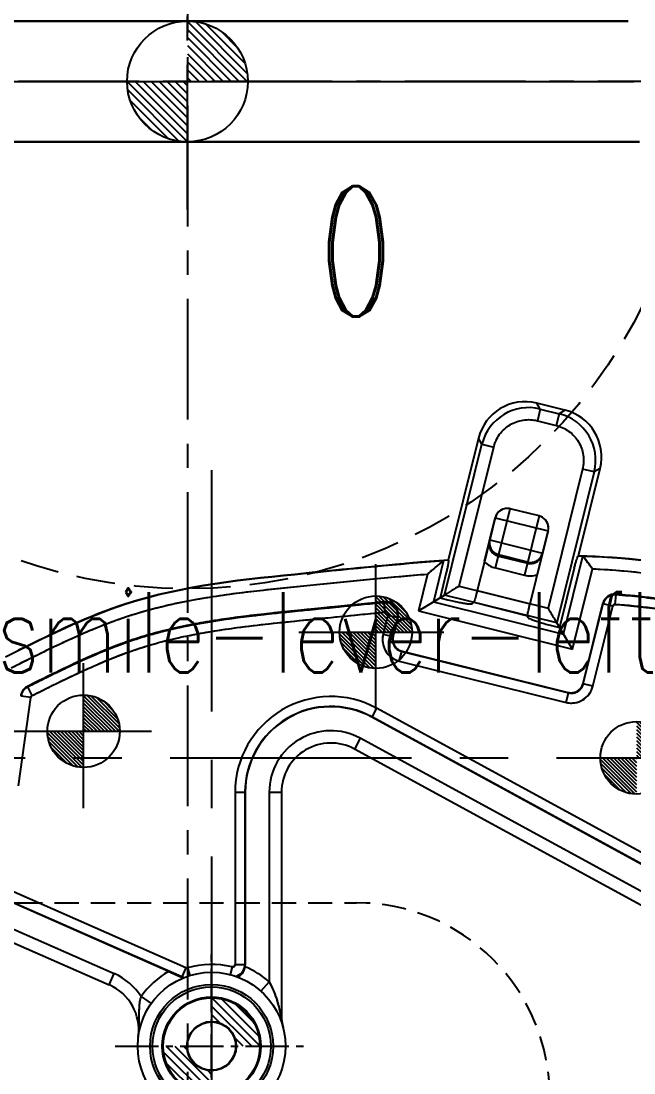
# Model space of a CAD drawing. Header units: millimetres. Extents: x 28656 to 29764, y -21384 to -20601.
# Drawn here: x 29196.39 to 29221.77, y -20864.31 to -20820.77 of the extents above; entities that cross this region are included whole.
import ezdxf

# ---------------------------------------------------------------- set-up
doc = ezdxf.new("R2010")
doc.units = ezdxf.units.MM
doc.header["$LTSCALE"] = 8
for name, pattern in [('CENTER', [2, 1.25, -0.25, 0.25, -0.25]), ('CENTER2', [1.125, 0.75, -0.125, 0.125, -0.125]), ('HIDDEN', [0.375, 0.25, -0.125]), ('HIDDEN2', [0.1875, 0.125, -0.0625])]:
    doc.linetypes.add(name, pattern=pattern)
for name, color, linetype in [('Cav-cor', 30, 'Continuous'), ('CL', 1, 'Continuous'), ('PIN', 5, 'Continuous'), ('PRODUCT', 1, 'Continuous'), ('Ru', 8, 'Continuous')]:
    doc.layers.add(name, color=color, linetype=linetype)
doc.styles.add('ROMANC', font='RomanC.ttf', dxfattribs={"width": 0.8, "height": 7})
doc.styles.add('txt', font='txt.shx', dxfattribs={"width": 0.75, "height": 3.2})

msp = doc.modelspace()

# ---------------------------------------------------------------- hatches: boundary and pattern name
at = {"layer": 'PIN', "linetype": 'Continuous'}
h = msp.add_hatch(dxfattribs=at)
h.set_pattern_fill('ANSI31', color=161, scale=1.875, angle=90, style=0)
h.set_pattern_definition([(135, (29459.88266, -20841.06554), (-0.16572815, -0.16572815), [])])
h.paths.add_polyline_path([(29203.28, -20823.266), (29200.78, -20823.266, 0.414214), (29203.28, -20825.766)])
h.paths.add_polyline_path([(29203.28, -20820.766), (29203.28, -20823.266), (29205.78, -20823.266, 0.414214)])
h = msp.add_hatch(dxfattribs=at)
h.set_pattern_fill('ANSI31', color=3, scale=0.857143, angle=90, style=0)
h.set_pattern_definition([(135, (29387.03615, -20858.27137), (-0.07576144, -0.07576144), [])])
h.paths.add_polyline_path([(29211.08, -20846.066), (29209.58, -20846.066, 0.414214), (29211.08, -20847.566)])
h.paths.add_polyline_path([(29211.08, -20844.566), (29211.08, -20846.066), (29212.58, -20846.066, 0.414214)])
h = msp.add_hatch(dxfattribs=at)
h.set_pattern_fill('ANSI31', color=3, scale=0.857143, angle=90, style=0)
h.set_pattern_definition([(135, (29374.93615, -20862.37137), (-0.07576144, -0.07576144), [])])
h.paths.add_polyline_path([(29198.98, -20850.166), (29197.48, -20850.166, 0.414214), (29198.98, -20851.666)])
h.paths.add_polyline_path([(29198.98, -20848.666), (29198.98, -20850.166), (29200.48, -20850.166, 0.414214)])
h = msp.add_hatch(dxfattribs=at)
h.set_pattern_fill('ANSI31', color=3, scale=0.857143, angle=90, style=0)
h.set_pattern_definition([(135, (29397.83615, -20863.47137), (-0.07576144, -0.07576144), [])])
h.paths.add_polyline_path([(29221.88, -20851.266), (29220.38, -20851.266, 0.414214), (29221.88, -20852.766)])
h.paths.add_polyline_path([(29221.88, -20849.766), (29221.88, -20851.266), (29223.38, -20851.266, 0.414214)])
h = msp.add_hatch(dxfattribs=at)
h.set_pattern_fill('ANSI31', color=133, scale=2, angle=90, style=0)
h.set_pattern_definition([(135, (28969.57094, -21168.82842), (-0.1767767, -0.1767767), [])])
h.paths.add_polyline_path([(29204.28, -20862.2), (29204.28, -20861.2, -0.414214), (29206.28, -20863.2), (29205.28, -20863.2, 0.414214)])
h.paths.add_polyline_path([(29202.28, -20863.2), (29203.28, -20863.2, 0.414214), (29204.28, -20864.2), (29204.28, -20865.2, -0.414214)])

# ---------------------------------------------------------------- linework, layer by layer
at = {"linetype": 'CENTER', "ltscale": 0.5}
for p, q in [((29203.28, -20648.266), (29203.28, -20998.266)), ((29353.28, -20823.266), (29053.28, -20823.266))]:
    msp.add_line(p, q, dxfattribs=at)
at = {"linetype": 'HIDDEN2'}
msp.add_lwpolyline([(29196.28, -20857.266), (29210.28, -20857.266, -0.414214), (29218.28, -20865.266), (29218.28, -20889.266, -0.414214), (29210.28, -20897.266), (29196.28, -20897.266, -0.414214), (29188.28, -20889.266), (29188.28, -20865.266, -0.414214)], format="xyb", close=True, dxfattribs=at)
at = {"color": 8, "linetype": 'HIDDEN', "ltscale": 0.8}
msp.add_circle((29203.28, -20823.266), 21, dxfattribs=at)
at = {"layer": 'Cav-cor', "color": 241}
for p, q in [((29221.528, -20820.766), (29184.554, -20820.766)), ((29184.789, -20823.266), (29221.772, -20823.266)), ((29222.006, -20825.766), (29185.032, -20825.766)), ((29218.914, -20836.873), (29217.745, -20836.583)), ((29217.892, -20836.827), (29217.745, -20836.583)), ((29217.892, -20836.827), (29217.772, -20837.31)), ((29217.892, -20836.827), (29218.671, -20837.02)), ((29218.914, -20836.873), (29218.671, -20837.02)), ((29217.772, -20837.31), (29218.551, -20837.503)), ((29218.671, -20837.02), (29218.551, -20837.503)), ((29215.332, -20838.037), (29214.081, -20843.079)), ((29215.478, -20838.281), (29215.332, -20838.037)), ((29213.929, -20844.528), (29215.478, -20838.281)), ((29214.534, -20844.156), (29215.962, -20838.401)), ((29215.478, -20838.281), (29215.962, -20838.401)), ((29219.641, -20839.313), (29218.214, -20845.069)), ((29220.125, -20839.433), (29218.575, -20845.681)), ((29219.471, -20842.906), (29220.368, -20839.287)), ((29220.125, -20839.433), (29219.641, -20839.313)), ((29220.368, -20839.287), (29220.125, -20839.433)), ((29216.037, -20843.407), (29216.645, -20840.957)), ((29217.842, -20841.254), (29216.645, -20840.957)), ((29217.842, -20841.254), (29217.235, -20843.704)), ((29216.027, -20841.33), (29215.575, -20843.152)), ((29216.027, -20841.33), (29218.215, -20841.872)), ((29218.215, -20841.872), (29217.763, -20843.694)), ((29215.8, -20842.246), (29217.987, -20842.789)), ((29216.16, -20842.913), (29217.357, -20843.21)), ((29217.37, -20843.16), (29216.172, -20842.863)), ((29218.855, -20846.145), (29219.657, -20842.913)), ((29219.657, -20842.914), (29219.657, -20842.913)), ((29219.681, -20842.946), (29219.657, -20842.914)), ((29213.889, -20843.095), (29213.464, -20844.808)), ((29216.037, -20843.407), (29217.235, -20843.704)), ((29219.226, -20846.761), (29220.05, -20843.438)), ((29213.226, -20843.658), (29212.849, -20845.179)), ((29214.534, -20844.156), (29218.214, -20845.069)), ((29213.464, -20844.808), (29213.928, -20844.529)), ((29218.576, -20845.682), (29213.928, -20844.529)), ((29220.997, -20844.913), (29221.029, -20844.506)), ((29221.019, -20844.493), (29221.029, -20844.506)), ((29211.449, -20844.813), (29211.432, -20844.828)), ((29211.47, -20845.234), (29211.432, -20844.828)), ((29212.849, -20845.179), (29213.464, -20844.808)), ((29212.849, -20845.179), (29219.226, -20846.761)), ((29213.464, -20844.808), (29218.855, -20846.145)), ((29219.664, -20848.187), (29220.484, -20844.878)), ((29219.673, -20848.202), (29220.494, -20844.892)), ((29220.069, -20848.301), (29220.89, -20844.99)), ((29220.484, -20844.878), (29220.494, -20844.892)), ((29220.89, -20844.99), (29220.494, -20844.892)), ((29211.579, -20845.36), (29211.384, -20846.146)), ((29211.579, -20845.36), (29211.975, -20845.458)), ((29211.975, -20845.458), (29211.78, -20846.245)), ((29211.992, -20845.444), (29211.795, -20846.235)), ((29211.992, -20845.444), (29211.975, -20845.458)), ((29218.855, -20846.145), (29218.575, -20845.681)), ((29211.384, -20846.146), (29211.78, -20846.245)), ((29211.78, -20846.245), (29211.795, -20846.235)), ((29219.226, -20846.761), (29218.855, -20846.145)), ((29212.054, -20847.258), (29212.152, -20846.862)), ((29212.152, -20846.862), (29212.167, -20846.853)), ((29212.152, -20846.862), (29219.056, -20848.574)), ((29212.167, -20846.853), (29219.046, -20848.559)), ((29212.054, -20847.258), (29218.957, -20848.97)), ((29219.673, -20848.202), (29219.664, -20848.187)), ((29220.069, -20848.301), (29219.673, -20848.202)), ((29196.792, -20848.763), (29196.388, -20848.707)), ((29196.654, -20848.312), (29196.666, -20848.321)), ((29196.848, -20848.686), (29196.666, -20848.321)), ((29218.957, -20848.97), (29219.056, -20848.574)), ((29219.056, -20848.574), (29219.046, -20848.559)), ((29196.283, -20852.429), (29196.792, -20848.763)), ((29211.114, -20849.213), (29210.913, -20849.582)), ((29222.648, -20855.981), (29210.913, -20849.582)), ((29222.634, -20855.958), (29210.919, -20849.571)), ((29222.83, -20855.6), (29211.114, -20849.213)), ((29210.438, -20850.454), (29210.193, -20850.902)), ((29223.972, -20857.833), (29210.438, -20850.454)), ((29223.225, -20858.007), (29210.193, -20850.902)), ((29180.641, -20852.129), (29200.045, -20860.667)), ((29181.984, -20852.163), (29200.251, -20860.2)), ((29205.253, -20852.693), (29205.674, -20852.693)), ((29205.253, -20852.693), (29205.253, -20859.823)), ((29205.661, -20852.693), (29205.661, -20859.823)), ((29205.674, -20852.693), (29205.674, -20859.84)), ((29206.667, -20852.693), (29207.177, -20852.693)), ((29206.667, -20852.693), (29206.667, -20860.545)), ((29207.177, -20852.693), (29207.177, -20861.92)), ((29203.214, -20859.96), (29190.275, -20854.266)), ((29202.5, -20860.105), (29190.021, -20854.614)), ((29203.05, -20860.333), (29190.111, -20854.64)), ((29203.214, -20859.96), (29203.05, -20860.333)), ((29203.285, -20859.964), (29203.381, -20860.275)), ((29205.126, -20859.921), (29205.044, -20860.237)), ((29205.253, -20859.823), (29205.661, -20859.823)), ((29200.045, -20860.667), (29200.251, -20860.2)), ((29203.049, -20860.358), (29203.05, -20860.333)), ((29206.667, -20860.545), (29206.326, -20860.924)), ((29201.361, -20861.144), (29201.778, -20861.438)), ((29207.14, -20861.92), (29207.177, -20861.92)), ((29207.14, -20861.92), (29207.141, -20861.926)), ((29207.167, -20862.086), (29207.169, -20862.097))]:
    msp.add_line(p, q, dxfattribs=at)
for radius in [3.06, 2.55, 2.448, 2.04, 1.02]:
    msp.add_circle((29204.28, -20863.2), radius, dxfattribs=at)
for centre, radius, start, end in [((29217.414, -20838.763), 1.995, 76.1346, 166.0054), ((29218.188, -20838.955), 1.995, 346.1346, 76.0054), ((29216.522, -20841.453), 0.51, 92.4709, 166.0339), ((29216.522, -20841.457), 0.514, 76.1071, 92.424), ((29217.718, -20841.753), 0.514, 59.7214, 75.9738), ((29217.719, -20841.75), 0.51, 346.1062, 59.6743), ((29216.295, -20842.369), 0.51, 171.4586, 256.109), ((29217.493, -20842.666), 0.51, 256.0308, 340.6837), ((29136.447, -20905.748), 104.269, 36.69758, 37.03571), ((29216.283, -20842.418), 1.019, 226.0194, 256.0634), ((29217.48, -20842.715), 1.019, 256.077, 286.1193), ((29220.979, -20845.001), 0.51, 85.5198, 166.0782), ((29220.989, -20845.015), 0.51, 85.5602, 166.0173), ((29218.751, -20873.941), 29.535, 79.4415, 85.5967), ((29218.694, -20874.382), 29.967, 79.5717, 85.5308), ((29211.479, -20845.336), 0.51, 346.1698, 95.2914), ((29211.497, -20845.321), 0.509, 346.0351, 95.4215), ((29211.48, -20845.335), 0.102, 346.0417, 95.4184), ((29220.989, -20845.014), 0.102, 85.5037, 166.074), ((29218.694, -20874.382), 29.559, 79.5727, 85.5311), ((29212.274, -20846.367), 0.917, 166.0565, 256.0828), ((29212.273, -20846.368), 0.509, 165.9808, 256.1592), ((29219.179, -20848.081), 0.509, 255.9808, 346.1592), ((29196.881, -20848.768), 0.51, 116.4672, 172.0924), ((29196.894, -20848.777), 0.51, 116.5003, 172.0591), ((29196.893, -20848.777), 0.102, 116.4694, 172.09), ((29219.179, -20848.08), 0.917, 256.0565, 346.0828), ((29209.217, -20852.693), 3.964, 61.4, 180), ((29209.217, -20852.693), 3.556, 61.4, 180), ((29209.217, -20852.693), 3.543, 61.4, 180), ((29209.217, -20852.693), 2.55, 61.4, 180), ((29209.217, -20852.693), 2.04, 61.4, 180), ((29203.255, -20859.866), 0.102, 246.2511, 287.0864), ((29204.28, -20863.2), 3.386, 75.5402, 107.0874), ((29205.151, -20859.823), 0.102, 255.5277, 0.0126), ((29205.15, -20859.822), 0.51, 286.1487, 359.9113), ((29198.707, -20865.211), 8.796, 37.6321, 37.7702), ((29205.162, -20859.84), 0.511, 351.9618, 359.9955), ((29204.28, -20863.2), 3.57, 48.0431, 67.1119), ((29199.224, -20862.534), 2.55, 33.0381, 66.25), ((29204.28, -20863.2), 3.57, 119.9007, 144.8419), ((29203.256, -20859.864), 0.512, 246.2904, 256.4687), ((29199.224, -20862.534), 2.04, 352.5025, 66.25), ((29212.736, -20861.094), 5.657, 188.4582, 190.0957), ((29211.695, -20861.282), 4.599, 190.2041, 194.4831), ((29209.217, -20861.92), 2.04, 180, 194.5338)]:
    msp.add_arc(centre, radius, start, end, dxfattribs=at)
for centre, major_axis, ratio, start_param, end_param in [((29217.277, -20838.535), (-1.04, 1.726), 0.992433, -0.7816, 0.7816), ((29218.416, -20838.818), (-1.726, -1.04), 0.992433, 2.359993, 3.923193), ((29212.291, -20846.357), (0.437, 0.264), 0.998783, 2.356803, 3.926382), ((29219.168, -20848.063), (-0.264, 0.437), 0.998783, 2.356803, 3.926382)]:
    msp.add_ellipse(centre, major_axis=major_axis, ratio=ratio, start_param=start_param, end_param=end_param, dxfattribs=at)
for points, knots in [([(29215.962, -20838.401), (29215.985, -20838.306), (29216.051, -20838.12), (29216.202, -20837.867), (29216.399, -20837.648), (29216.635, -20837.471), (29216.902, -20837.345), (29217.188, -20837.273), (29217.482, -20837.258), (29217.677, -20837.287), (29217.772, -20837.31)], [0, 0, 0, 0, 0.124949, 0.249939, 0.374965, 0.500005, 0.625044, 0.750068, 0.875054, 1, 1, 1, 1]), ([(29218.551, -20837.503), (29218.645, -20837.527), (29218.831, -20837.593), (29219.084, -20837.743), (29219.304, -20837.94), (29219.48, -20838.177), (29219.607, -20838.443), (29219.679, -20838.729), (29219.693, -20839.024), (29219.665, -20839.219), (29219.641, -20839.313)], [0, 0, 0, 0, 0.124946, 0.249932, 0.374956, 0.499995, 0.625035, 0.750061, 0.87505, 1, 1, 1, 1]), ([(29215.788, -20842.293), (29215.772, -20842.358), (29215.766, -20842.494), (29215.834, -20842.687), (29215.971, -20842.838), (29216.095, -20842.897), (29216.16, -20842.913)], [0, 0, 0, 0, 0.249891, 0.499806, 0.749835, 1, 1, 1, 1]), ([(29217.357, -20843.21), (29217.422, -20843.226), (29217.559, -20843.232), (29217.751, -20843.162), (29217.902, -20843.024), (29217.96, -20842.9), (29217.976, -20842.836)], [0, 0, 0, 0, 0.250165, 0.500194, 0.750109, 1, 1, 1, 1]), ([(29214.081, -20843.079), (29212.121, -20843.226), (29207.666, -20843.684), (29201.484, -20844.277), (29197.743, -20846.091), (29196.288, -20846.815)], [0, 0, 0, 0, 0.322175, 0.73557, 1, 1, 1, 1]), ([(29213.853, -20843.126), (29213.834, -20843.141), (29213.793, -20843.177), (29213.726, -20843.233), (29213.651, -20843.297), (29213.542, -20843.39), (29213.429, -20843.486), (29213.314, -20843.584), (29213.255, -20843.633), (29213.226, -20843.658)], [0, 0, 0, 0, 0.088101, 0.197424, 0.319111, 0.44862, 0.720494, 0.859832, 1, 1, 1, 1]), ([(29213.889, -20843.095), (29213.885, -20843.099), (29213.873, -20843.11), (29213.86, -20843.12), (29213.853, -20843.126)], [0, 0, 0, 0, 0.375559, 1, 1, 1, 1]), ([(29220.05, -20843.438), (29220.484, -20843.458), (29221.352, -20843.516), (29222.65, -20843.655), (29223.94, -20843.848), (29224.794, -20844.014), (29225.219, -20844.107)], [0, 0, 0, 0, 0.249999, 0.500008, 0.750006, 1, 1, 1, 1]), ([(29195.975, -20847.54), (29196.308, -20847.375), (29196.974, -20847.042), (29197.977, -20846.554), (29198.823, -20846.167), (29199.509, -20845.879), (29200.028, -20845.675), (29200.554, -20845.486), (29201.261, -20845.255), (29202.158, -20845.007), (29203.249, -20844.77), (29204.716, -20844.52), (29206.193, -20844.339), (29207.673, -20844.187), (29208.783, -20844.078), (29209.893, -20843.966), (29211.374, -20843.821), (29212.485, -20843.72), (29213.226, -20843.658)], [0, 0, 0, 0, 0.062495, 0.124994, 0.187498, 0.218749, 0.250006, 0.281265, 0.312521, 0.375025, 0.437531, 0.500034, 0.625024, 0.68752, 0.750016, 0.812512, 0.875008, 1, 1, 1, 1]), ([(29214.534, -20844.156), (29214.469, -20844.196), (29214.343, -20844.273), (29214.189, -20844.366), (29214.078, -20844.435), (29214.01, -20844.476), (29213.961, -20844.507), (29213.935, -20844.523), (29213.926, -20844.529)], [0, 0, 0, 0, 0.321038, 0.622518, 0.756597, 0.871148, 0.956022, 1, 1, 1, 1]), ([(29211.449, -20844.813), (29211.131, -20844.843), (29210.494, -20844.905), (29209.54, -20844.999), (29208.745, -20845.079), (29208.108, -20845.143), (29207.472, -20845.207), (29206.677, -20845.289), (29205.724, -20845.398), (29204.773, -20845.525), (29203.826, -20845.676), (29202.885, -20845.861), (29202.107, -20846.049), (29201.493, -20846.225), (29201.035, -20846.371), (29200.583, -20846.529), (29199.985, -20846.756), (29199.247, -20847.066), (29198.376, -20847.466), (29197.513, -20847.885), (29196.94, -20848.17), (29196.654, -20848.312)], [0, 0, 0, 0, 0.062499, 0.124997, 0.187496, 0.218745, 0.249995, 0.312493, 0.374992, 0.437491, 0.49999, 0.56249, 0.624992, 0.656244, 0.687497, 0.718751, 0.750003, 0.812503, 0.875002, 0.937501, 1, 1, 1, 1]), ([(29196.666, -20848.321), (29196.952, -20848.179), (29197.523, -20847.894), (29198.384, -20847.476), (29199.254, -20847.077), (29200.137, -20846.706), (29200.887, -20846.432), (29201.495, -20846.238), (29202.109, -20846.062), (29202.884, -20845.874), (29204.137, -20845.628), (29205.402, -20845.449), (29206.669, -20845.303), (29207.463, -20845.221), (29208.098, -20845.157), (29208.733, -20845.093), (29209.527, -20845.014), (29210.479, -20844.919), (29211.115, -20844.858), (29211.432, -20844.828)], [0, 0, 0, 0, 0.062498, 0.124997, 0.187496, 0.249996, 0.312501, 0.343755, 0.375009, 0.437517, 0.500019, 0.625009, 0.687507, 0.750006, 0.781255, 0.812505, 0.875003, 0.937502, 1, 1, 1, 1]), ([(29196.848, -20848.686), (29197.131, -20848.545), (29197.696, -20848.263), (29198.549, -20847.849), (29199.41, -20847.453), (29200.285, -20847.086), (29201.027, -20846.815), (29201.629, -20846.623), (29202.085, -20846.494), (29202.545, -20846.376), (29203.161, -20846.235), (29203.936, -20846.084), (29204.873, -20845.935), (29205.813, -20845.812), (29206.754, -20845.704), (29207.54, -20845.623), (29208.169, -20845.56), (29208.798, -20845.497), (29209.584, -20845.418), (29210.527, -20845.324), (29211.156, -20845.264), (29211.47, -20845.234)], [0, 0, 0, 0, 0.062498, 0.124995, 0.187493, 0.249992, 0.312496, 0.34375, 0.375003, 0.406259, 0.437515, 0.500016, 0.562515, 0.625014, 0.687512, 0.75001, 0.781259, 0.812507, 0.875005, 0.937502, 1, 1, 1, 1]), ([(29218.577, -20845.682), (29218.572, -20845.673), (29218.556, -20845.647), (29218.527, -20845.597), (29218.487, -20845.528), (29218.42, -20845.416), (29218.329, -20845.261), (29218.253, -20845.134), (29218.214, -20845.069)], [0, 0, 0, 0, 0.043962, 0.12883, 0.243395, 0.377477, 0.678965, 1, 1, 1, 1]), ([(29205.365, -20860.339), (29205.361, -20860.337), (29205.375, -20860.327), (29205.384, -20860.321), (29205.404, -20860.309), (29205.424, -20860.295), (29205.459, -20860.271), (29205.504, -20860.232), (29205.559, -20860.173), (29205.609, -20860.098), (29205.648, -20860.01), (29205.664, -20859.945), (29205.669, -20859.911)], [0, 0, 0, 0, 0.019829, 0.048042, 0.086911, 0.134662, 0.189595, 0.317316, 0.465796, 0.632116, 0.812387, 1, 1, 1, 1]), ([(29202.5, -20860.105), (29202.555, -20860.129), (29202.66, -20860.176), (29202.81, -20860.244), (29202.924, -20860.297), (29203.001, -20860.335), (29203.034, -20860.351), (29203.049, -20860.358)], [0, 0, 0, 0, 0.29388, 0.572595, 0.817743, 0.91938, 1, 1, 1, 1]), ([(29203.049, -20860.358), (29203.052, -20860.36), (29203.058, -20860.363), (29203.066, -20860.368), (29203.074, -20860.371), (29203.08, -20860.374), (29203.084, -20860.377), (29203.086, -20860.378), (29203.088, -20860.379), (29203.089, -20860.38), (29203.089, -20860.38), (29203.089, -20860.381), (29203.089, -20860.381), (29203.089, -20860.381)], [0, 0, 0, 0, 0.228476, 0.431779, 0.607001, 0.75124, 0.861886, 0.904187, 0.937708, 0.962502, 0.978976, 0.989119, 1, 1, 1, 1]), ([(29206.667, -20860.545), (29206.728, -20860.654), (29206.836, -20860.878), (29206.965, -20861.224), (29207.066, -20861.572), (29207.118, -20861.805), (29207.14, -20861.92)], [0, 0, 0, 0, 0.256581, 0.509828, 0.758718, 1, 1, 1, 1]), ([(29201.246, -20862.801), (29201.264, -20862.665), (29201.281, -20862.46), (29201.288, -20862.187), (29201.287, -20861.981), (29201.286, -20861.774), (29201.289, -20861.565), (29201.308, -20861.353), (29201.339, -20861.213), (29201.361, -20861.144)], [0, 0, 0, 0, 0.246389, 0.369694, 0.493214, 0.61726, 0.74245, 0.869797, 1, 1, 1, 1]), ([(29207.14, -20861.92), (29207.129, -20861.95), (29207.116, -20862.012), (29207.126, -20862.075), (29207.137, -20862.103)], [0, 0, 0, 0, 0.518634, 1, 1, 1, 1])]:
    msp.add_open_spline(points, degree=3, knots=knots, dxfattribs=at)
msp.add_open_spline([(29225.08, -20843.556), (29223.237, -20843.171), (29221.354, -20842.961), (29219.471, -20842.906)], degree=3, dxfattribs=at)
at = {"layer": 'CL', "color": 6, "linetype": 'CENTER'}
for p, q in [((29204.28, -20839.352), (29204.28, -20869.701)), ((29170.564, -20851.266), (29242.929, -20851.266))]:
    msp.add_line(p, q, dxfattribs=at)
at = {"layer": 'PIN', "color": 161, "linetype": 'CENTER2'}
for p, q in [((29203.28, -20828.573), (29203.28, -20817.959)), ((29197.973, -20823.266), (29208.587, -20823.266))]:
    msp.add_line(p, q, dxfattribs=at)
at = {"layer": 'PIN', "color": 3, "linetype": 'CENTER2'}
for p, q in [((29211.08, -20849.248), (29211.08, -20842.884)), ((29207.898, -20846.066), (29214.262, -20846.066)), ((29198.98, -20853.348), (29198.98, -20846.984)), ((29195.798, -20850.166), (29202.162, -20850.166)), ((29218.698, -20851.266), (29225.062, -20851.266))]:
    msp.add_line(p, q, dxfattribs=at)
at = {"layer": 'PIN', "color": 133, "linetype": 'CENTER2', "ltscale": 0.3}
for p, q in [((29204.28, -20867.2), (29204.28, -20859.2)), ((29200.28, -20863.2), (29208.28, -20863.2))]:
    msp.add_line(p, q, dxfattribs=at)
at = {"layer": 'PIN', "color": 161, "linetype": 'Continuous'}
msp.add_circle((29203.28, -20823.266), 2.5, dxfattribs=at)
at = {"layer": 'PIN', "color": 3, "linetype": 'Continuous'}
for centre in [(29211.08, -20846.066), (29198.98, -20850.166), (29221.88, -20851.266)]:
    msp.add_circle(centre, 1.5, dxfattribs=at)
at = {"layer": 'PIN', "color": 133}
for radius in [2, 1]:
    msp.add_circle((29204.28, -20863.2), radius, dxfattribs=at)
at = {"layer": 'PRODUCT'}
for p, q in [((29216.037, -20843.407), (29216.645, -20840.957)), ((29217.842, -20841.254), (29216.645, -20840.957)), ((29217.842, -20841.254), (29217.235, -20843.704)), ((29215.58, -20843.131), (29216.027, -20841.33)), ((29216.027, -20841.33), (29218.215, -20841.872)), ((29217.468, -20844.884), (29218.215, -20841.872)), ((29215.8, -20842.246), (29217.987, -20842.789)), ((29216.16, -20842.913), (29217.357, -20843.21)), ((29217.37, -20843.16), (29216.172, -20842.863)), ((29218.855, -20846.145), (29219.657, -20842.913)), ((29213.889, -20843.095), (29213.464, -20844.808)), ((29214.081, -20843.079), (29213.894, -20843.093)), ((29215.575, -20843.152), (29215.28, -20844.341)), ((29216.037, -20843.407), (29217.235, -20843.704)), ((29219.299, -20843.412), (29218.689, -20845.87)), ((29219.226, -20846.761), (29220.05, -20843.438)), ((29213.226, -20843.658), (29212.849, -20845.179)), ((29213.998, -20843.598), (29213.739, -20844.643)), ((29215.28, -20844.341), (29217.468, -20844.884)), ((29213.739, -20844.643), (29213.464, -20844.808)), ((29213.739, -20844.643), (29214.067, -20844.724)), ((29220.997, -20844.913), (29221.029, -20844.506)), ((29221.019, -20844.493), (29221.029, -20844.506)), ((29211.449, -20844.813), (29211.432, -20844.828)), ((29211.47, -20845.234), (29211.432, -20844.828)), ((29212.849, -20845.179), (29219.226, -20846.761)), ((29213.464, -20844.808), (29218.855, -20846.145)), ((29215.076, -20844.887), (29215.134, -20844.828)), ((29215.134, -20844.828), (29217.369, -20845.383)), ((29219.664, -20848.187), (29220.484, -20844.878)), ((29219.673, -20848.202), (29220.494, -20844.892)), ((29220.069, -20848.301), (29220.89, -20844.99)), ((29220.89, -20844.99), (29220.494, -20844.892)), ((29211.579, -20845.36), (29211.384, -20846.146)), ((29211.579, -20845.36), (29211.975, -20845.458)), ((29211.975, -20845.458), (29211.78, -20846.245)), ((29211.992, -20845.444), (29211.795, -20846.235)), ((29217.393, -20845.462), (29217.369, -20845.383)), ((29218.362, -20845.789), (29218.689, -20845.87)), ((29218.689, -20845.87), (29218.855, -20846.145)), ((29211.384, -20846.146), (29211.78, -20846.245)), ((29211.78, -20846.245), (29211.795, -20846.235)), ((29212.054, -20847.258), (29212.152, -20846.862)), ((29212.152, -20846.862), (29212.167, -20846.853)), ((29212.152, -20846.862), (29219.056, -20848.574)), ((29212.167, -20846.853), (29219.046, -20848.559)), ((29212.054, -20847.258), (29218.957, -20848.97)), ((29219.673, -20848.202), (29219.664, -20848.187)), ((29220.069, -20848.301), (29219.673, -20848.202)), ((29196.792, -20848.763), (29196.388, -20848.707)), ((29196.654, -20848.312), (29196.666, -20848.321)), ((29196.848, -20848.686), (29196.666, -20848.321)), ((29218.957, -20848.97), (29219.056, -20848.574)), ((29219.056, -20848.574), (29219.046, -20848.559)), ((29196.283, -20852.429), (29196.792, -20848.763)), ((29211.114, -20849.213), (29210.913, -20849.582)), ((29222.648, -20855.981), (29210.913, -20849.582)), ((29222.634, -20855.958), (29210.919, -20849.571)), ((29222.83, -20855.6), (29211.114, -20849.213)), ((29210.438, -20850.454), (29210.193, -20850.902)), ((29223.972, -20857.833), (29210.438, -20850.454)), ((29223.225, -20858.007), (29210.193, -20850.902)), ((29180.641, -20852.129), (29200.045, -20860.667)), ((29181.984, -20852.163), (29200.251, -20860.2)), ((29205.253, -20852.693), (29205.253, -20859.823)), ((29205.253, -20852.693), (29205.674, -20852.693)), ((29205.661, -20852.693), (29205.661, -20859.823)), ((29205.674, -20852.693), (29205.674, -20859.84)), ((29206.667, -20852.693), (29206.667, -20860.545)), ((29206.667, -20852.693), (29207.177, -20852.693)), ((29207.177, -20852.693), (29207.177, -20861.92)), ((29203.214, -20859.96), (29190.275, -20854.266)), ((29202.5, -20860.105), (29190.021, -20854.614)), ((29203.05, -20860.333), (29190.111, -20854.64)), ((29203.214, -20859.96), (29203.05, -20860.333)), ((29203.285, -20859.964), (29203.381, -20860.275)), ((29205.126, -20859.921), (29205.044, -20860.237)), ((29205.253, -20859.823), (29205.661, -20859.823)), ((29200.045, -20860.667), (29200.251, -20860.2)), ((29206.667, -20860.545), (29206.326, -20860.924)), ((29201.361, -20861.144), (29201.778, -20861.438)), ((29207.14, -20861.92), (29207.177, -20861.92))]:
    msp.add_line(p, q, dxfattribs=at)
msp.add_lwpolyline([(29219.653, -20842.911), (29219.655, -20842.912), (29219.657, -20842.913)], dxfattribs=at)
for radius in [3.06, 2.55, 2.448, 2.04, 1.02]:
    msp.add_circle((29204.28, -20863.2), radius, dxfattribs=at)
for centre, radius, start, end in [((29216.522, -20841.452), 0.51, 76.07, 166.07), ((29217.72, -20841.749), 0.51, 346.07, 76.07), ((29209.217, -20852.693), 3.964, 61.4, 180), ((29209.217, -20852.693), 3.556, 61.4, 180), ((29209.217, -20852.693), 3.543, 61.4, 180), ((29209.217, -20852.693), 2.55, 61.4, 180), ((29209.217, -20852.693), 2.04, 61.4, 180), ((29204.28, -20863.2), 3.386, 75.5402, 107.0874), ((29204.28, -20863.2), 3.57, 48.0431, 67.1119), ((29199.224, -20862.534), 2.55, 33.0381, 66.25), ((29204.28, -20863.2), 3.57, 119.9007, 144.8419), ((29199.224, -20862.534), 2.04, 352.5023, 66.25), ((29209.217, -20861.92), 2.04, 180, 194.5337)]:
    msp.add_arc(centre, radius, start, end, dxfattribs=at)
for points, start_tangent, end_tangent in [([(29215.788, -20842.293), (29215.773, -20842.427)], (-0.240676, -0.970605), (0.02001, -0.9998)), ([(29215.773, -20842.427), (29215.793, -20842.559), (29215.846, -20842.681), (29215.929, -20842.784), (29216.035, -20842.864), (29216.16, -20842.913)], (0.02001, -0.9998), (0.970586, -0.240757)), ([(29215.786, -20842.403), (29215.8, -20842.246)], (-0.067701, 0.997706), (0.240736, 0.970591)), ([(29216.172, -20842.863), (29216.025, -20842.801), (29215.904, -20842.696), (29215.822, -20842.559), (29215.786, -20842.403)], (-0.970591, 0.240736), (-0.067701, 0.997706)), ([(29217.357, -20843.21), (29217.491, -20843.225), (29217.622, -20843.205), (29217.743, -20843.151), (29217.847, -20843.069), (29217.926, -20842.961)], (0.970596, -0.240716), (0.484898, 0.874571)), ([(29217.37, -20843.16), (29217.529, -20843.174), (29217.684, -20843.138), (29217.821, -20843.056), (29217.925, -20842.936)], (0.970591, -0.240736), (0.528923, 0.84867)), ([(29217.925, -20842.936), (29217.987, -20842.789)], (0.528923, 0.84867), (0.240736, 0.970591)), ([(29217.926, -20842.961), (29217.976, -20842.836)], (0.484898, 0.874571), (0.240796, 0.970576)), ([(29219.299, -20843.411), (29219.341, -20843.254), (29219.382, -20843.112), (29219.42, -20843.001), (29219.451, -20842.93), (29219.471, -20842.906)], (0.240736, 0.970591), (0.999592, -0.028549)), ([(29219.471, -20842.906), (29219.653, -20842.911)], (0.999573, -0.029207), (0.999403, -0.034543)), ([(29219.653, -20842.911), (29226.083, -20843.783), (29228.817, -20844.58)], (0.999403, -0.034543), (0.949257, -0.314502)), ([(29220.05, -20843.438), (29219.926, -20843.272), (29219.819, -20843.129), (29219.735, -20843.018), (29219.681, -20842.946), (29219.657, -20842.913)], (-0.597586, 0.801805), (-0.602603, 0.798041)), ([(29195.748, -20847.084), (29200.731, -20844.891), (29208.201, -20843.623), (29213.894, -20843.093)], (0.895165, 0.445736), (0.997071, 0.076486)), ([(29213.894, -20843.093), (29212.325, -20843.224)], (-0.997071, -0.076486), (-0.996079, -0.088468)), ([(29213.889, -20843.095), (29213.853, -20843.126), (29213.781, -20843.187), (29213.688, -20843.266), (29213.581, -20843.357), (29213.464, -20843.456), (29213.345, -20843.557), (29213.226, -20843.658)], (-0.701326, -0.71284), (-0.757701, -0.652602)), ([(29213.889, -20843.095), (29213.894, -20843.093)], (0.763274, 0.646075), (0.997026, 0.077061)), ([(29214.066, -20843.288), (29214.037, -20843.433), (29213.999, -20843.597)], (-0.176705, -0.984264), (-0.240736, -0.970591)), ([(29214.081, -20843.079), (29214.089, -20843.102), (29214.084, -20843.174), (29214.066, -20843.288)], (0.997157, 0.075347), (-0.176705, -0.984264)), ([(29215.58, -20843.131), (29215.578, -20843.141), (29215.575, -20843.152)], (-0.239173, -0.970977), (-0.240731, -0.970592)), ([(29215.575, -20843.152), (29215.788, -20843.309), (29216.037, -20843.407)], (0.719656, -0.694331), (0.970582, -0.24077)), ([(29220.05, -20843.438), (29222, -20843.588), (29223.776, -20843.83), (29225.389, -20844.144), (29226.854, -20844.512), (29228.19, -20844.912), (29229.415, -20845.322), (29230.547, -20845.728)], (0.99891, -0.04668), (0.938525, -0.345212)), ([(29195.975, -20847.54), (29197.817, -20846.635), (29199.547, -20845.866), (29201.173, -20845.288), (29202.803, -20844.87), (29204.566, -20844.556), (29206.516, -20844.309), (29208.621, -20844.093), (29210.838, -20843.874), (29213.226, -20843.658)], (0.895083, 0.445899), (0.996576, 0.082687)), ([(29217.235, -20843.704), (29217.501, -20843.734), (29217.763, -20843.694)], (0.970599, -0.240703), (0.960709, 0.277557)), ([(29215.28, -20844.341), (29215.243, -20844.485), (29215.207, -20844.617), (29215.175, -20844.723)], (-0.240736, -0.970591), (-0.318086, -0.948062)), ([(29214.067, -20844.724), (29214.312, -20844.782), (29214.549, -20844.832), (29214.754, -20844.869), (29214.916, -20844.891), (29215.027, -20844.897), (29215.076, -20844.887)], (0.970591, -0.240736), (0.705285, 0.708923)), ([(29215.175, -20844.723), (29215.15, -20844.796), (29215.134, -20844.828)], (-0.318086, -0.948062), (-0.705285, -0.708923)), ([(29221.019, -20844.493), (29220.842, -20844.51), (29220.681, -20844.587), (29220.557, -20844.715), (29220.484, -20844.878)], (-0.996956, 0.077972), (-0.240736, -0.970591)), ([(29220.494, -20844.892), (29220.567, -20844.729), (29220.691, -20844.601), (29220.851, -20844.524), (29221.029, -20844.506)], (0.241629, 0.970369), (0.996985, -0.07759)), ([(29224.163, -20844.905), (29222.6, -20844.657), (29221.019, -20844.493)], (-0.983001, 0.183601), (-0.996956, 0.077972)), ([(29221.029, -20844.506), (29222.074, -20844.606), (29223.104, -20844.741), (29224.118, -20844.91)], (0.996928, -0.078329), (0.98328, -0.1821)), ([(29211.449, -20844.813), (29210.342, -20844.92), (29209.237, -20845.03), (29208.127, -20845.141), (29207.009, -20845.255), (29205.895, -20845.38), (29204.801, -20845.525), (29203.726, -20845.7), (29202.664, -20845.918), (29201.616, -20846.191), (29200.587, -20846.53), (29199.581, -20846.927), (29198.597, -20847.366), (29197.625, -20847.831), (29196.654, -20848.312)], (-0.995584, -0.093876), (-0.895171, -0.445723)), ([(29196.666, -20848.321), (29197.443, -20847.935), (29198.288, -20847.526), (29199.224, -20847.096), (29200.282, -20846.658), (29201.49, -20846.242), (29202.8, -20845.9), (29204.122, -20845.644), (29205.451, -20845.449), (29206.787, -20845.292), (29208.217, -20845.145), (29209.76, -20844.991), (29211.432, -20844.828)], (0.895173, 0.44572), (0.995578, 0.093938)), ([(29196.848, -20848.686), (29197.623, -20848.301), (29198.463, -20847.894), (29199.389, -20847.469), (29200.428, -20847.038), (29201.607, -20846.633), (29202.889, -20846.298), (29204.189, -20846.046), (29205.503, -20845.853), (29206.831, -20845.697), (29208.258, -20845.551), (29209.8, -20845.397), (29211.47, -20845.234)], (0.895172, 0.44572), (0.99558, 0.093921)), ([(29211.432, -20844.828), (29211.593, -20844.839), (29211.743, -20844.899), (29211.866, -20845.003), (29211.951, -20845.141), (29211.988, -20845.298), (29211.975, -20845.458)], (0.995713, 0.092496), (-0.239488, -0.970899)), ([(29211.992, -20845.444), (29212.007, -20845.323), (29211.993, -20845.203), (29211.951, -20845.089), (29211.883, -20844.988), (29211.794, -20844.906), (29211.688, -20844.848), (29211.57, -20844.816), (29211.449, -20844.813)], (0.240736, 0.970591), (-0.995584, -0.093876)), ([(29211.47, -20845.234), (29211.503, -20845.236), (29211.533, -20845.248), (29211.557, -20845.269), (29211.574, -20845.297), (29211.582, -20845.328), (29211.579, -20845.36)], (0.99559, 0.093814), (-0.240877, -0.970556)), ([(29212.849, -20845.179), (29212.978, -20845.101), (29213.107, -20845.024), (29213.229, -20844.95), (29213.336, -20844.886), (29213.42, -20844.835), (29213.464, -20844.808)], (0.856537, 0.516085), (0.856537, 0.516085)), ([(29217.37, -20845.347), (29217.382, -20845.27), (29217.404, -20845.162), (29217.433, -20845.028), (29217.468, -20844.884)], (0.171161, 0.985243), (0.240736, 0.970591)), ([(29220.484, -20844.878), (29220.489, -20844.885), (29220.494, -20844.892)], (0.584949, -0.81107), (0.584804, -0.811175)), ([(29220.89, -20844.99), (29220.904, -20844.957), (29220.929, -20844.932), (29220.961, -20844.916), (29220.997, -20844.913)], (0.240897, 0.970551), (0.996916, -0.078471)), ([(29220.997, -20844.913), (29222.028, -20845.012), (29223.044, -20845.144), (29224.044, -20845.311)], (0.996927, -0.078331), (0.98328, -0.1821)), ([(29211.992, -20845.444), (29211.983, -20845.451), (29211.975, -20845.458)], (-0.757812, -0.652473), (-0.757786, -0.652503)), ([(29217.369, -20845.383), (29217.37, -20845.347)], (-0.292248, 0.956342), (0.171161, 0.985243)), ([(29217.393, -20845.462), (29217.432, -20845.494), (29217.533, -20845.54), (29217.687, -20845.597), (29217.885, -20845.659), (29218.117, -20845.726), (29218.362, -20845.789)], (0.292248, -0.956342), (0.970591, -0.240736)), ([(29211.384, -20846.146), (29211.357, -20846.387), (29211.394, -20846.624), (29211.489, -20846.842), (29211.637, -20847.027), (29211.829, -20847.17), (29212.054, -20847.258)], (-0.240702, -0.970599), (0.97054, -0.240939)), ([(29211.78, -20846.245), (29211.765, -20846.379), (29211.785, -20846.51), (29211.838, -20846.631), (29211.92, -20846.734), (29212.027, -20846.813), (29212.152, -20846.862)], (-0.241661, -0.970361), (0.970794, -0.239916)), ([(29211.795, -20846.235), (29211.782, -20846.394), (29211.818, -20846.549), (29211.9, -20846.686), (29212.02, -20846.79), (29212.167, -20846.853)], (-0.240736, -0.970591), (0.970591, -0.240736)), ([(29219.226, -20846.761), (29219.148, -20846.632), (29219.07, -20846.503), (29218.997, -20846.381), (29218.932, -20846.274), (29218.882, -20846.19), (29218.855, -20846.145)], (-0.516085, 0.856537), (-0.516085, 0.856537)), ([(29219.046, -20848.559), (29219.205, -20848.572), (29219.36, -20848.536), (29219.497, -20848.454), (29219.601, -20848.334), (29219.664, -20848.187)], (0.970591, -0.240736), (0.240736, 0.970591)), ([(29219.056, -20848.574), (29219.19, -20848.589), (29219.321, -20848.569), (29219.443, -20848.516), (29219.545, -20848.434), (29219.624, -20848.327), (29219.673, -20848.202)], (0.970361, -0.241661), (0.239916, 0.970794)), ([(29196.654, -20848.312), (29196.551, -20848.38), (29196.467, -20848.471), (29196.408, -20848.579), (29196.376, -20848.698)], (-0.895171, -0.445723), (-0.137617, -0.990485)), ([(29196.388, -20848.707), (29196.418, -20848.592), (29196.477, -20848.482), (29196.563, -20848.389), (29196.666, -20848.321)], (0.138057, 0.990424), (0.894884, 0.446299)), ([(29196.792, -20848.763), (29196.798, -20848.74), (29196.81, -20848.718), (29196.827, -20848.699), (29196.848, -20848.686)], (0.13749, 0.990503), (0.895054, 0.445959)), ([(29218.957, -20848.97), (29219.198, -20848.997), (29219.435, -20848.96), (29219.653, -20848.865), (29219.839, -20848.717), (29219.981, -20848.525), (29220.069, -20848.301)], (0.970599, -0.240702), (0.240939, 0.97054)), ([(29203.285, -20859.964), (29203.262, -20859.968), (29203.238, -20859.967), (29203.214, -20859.96)], (-0.955847, -0.293863), (-0.915434, 0.402469)), ([(29205.253, -20859.823), (29205.246, -20859.859), (29205.227, -20859.891), (29205.198, -20859.913), (29205.162, -20859.924), (29205.126, -20859.921)], (-0.000012, -1), (-0.968291, 0.249824)), ([(29205.365, -20860.339), (29205.379, -20860.325), (29205.432, -20860.29), (29205.504, -20860.23), (29205.579, -20860.141), (29205.637, -20860.032), (29205.669, -20859.911)], (-0.93508, 0.354437), (0.139926, 0.990162)), ([(29205.661, -20859.823), (29205.634, -20859.984), (29205.558, -20860.129), (29205.44, -20860.242)], (-0.001246, -0.999999), (-0.823376, -0.567496)), ([(29205.674, -20859.84), (29205.667, -20859.831), (29205.661, -20859.823)], (-0.610588, 0.791948), (-0.612495, 0.790475)), ([(29205.669, -20859.911), (29205.672, -20859.875), (29205.674, -20859.84)], (0.139926, 0.990162), (0, 1)), ([(29202.5, -20860.105), (29202.686, -20860.188), (29202.842, -20860.259), (29202.967, -20860.318)], (0.915311, -0.402747), (0.901308, -0.433178)), ([(29202.967, -20860.318), (29203.049, -20860.358)], (0.901308, -0.433178), (0.886021, -0.463645)), ([(29203.049, -20860.346), (29203.05, -20860.333)], (0.057464, 0.998348), (0.058109, 0.99831)), ([(29203.049, -20860.358), (29203.081, -20860.375), (29203.089, -20860.381)], (0.886021, -0.463645), (-0.921091, -0.389348)), ([(29203.092, -20860.349), (29203.05, -20860.333)], (-0.947654, 0.319298), (-0.915519, 0.402276)), ([(29203.136, -20860.362), (29203.092, -20860.349)], (-0.97228, 0.233819), (-0.947654, 0.319298)), ([(29205.44, -20860.242), (29205.292, -20860.312)], (-0.823376, -0.567496), (-0.960488, -0.278323)), ([(29206.667, -20860.545), (29206.788, -20860.785), (29206.894, -20861.039), (29206.982, -20861.29), (29207.05, -20861.525), (29207.102, -20861.736)], (0.486035, -0.873939), (0.219597, -0.975591)), ([(29201.246, -20862.801), (29201.274, -20862.517), (29201.286, -20862.26), (29201.287, -20862.032), (29201.287, -20861.83), (29201.288, -20861.651), (29201.296, -20861.496), (29201.311, -20861.362), (29201.333, -20861.244), (29201.361, -20861.144)], (0.130527, 0.991445), (0.314529, 0.949248)), ([(29207.102, -20861.736), (29207.14, -20861.92)], (0.219597, -0.975591), (0.187773, -0.982212)), ([(29207.14, -20861.92), (29207.124, -20861.984), (29207.123, -20862.045)], (-0.342539, -0.939504), (0.107077, -0.994251)), ([(29207.123, -20862.045), (29207.137, -20862.103)], (0.107077, -0.994251), (0.358495, -0.933532)), ([(29207.14, -20861.92), (29207.167, -20862.086)], (0.14669, -0.989183), (0.175815, -0.984423)), ([(29207.167, -20862.086), (29207.169, -20862.097)], (0.175815, -0.984423), (0.177998, -0.984031)), ([(29207.169, -20862.097), (29207.2, -20862.256)], (0.177998, -0.984031), (0.211473, -0.977384)), ([(29207.2, -20862.256), (29207.242, -20862.432)], (0.211473, -0.977384), (0.25095, -0.968))]:
    msp.add_spline(points, degree=3, dxfattribs=dict(at, start_tangent=start_tangent, end_tangent=end_tangent))
at = {"layer": 'Ru', "color": 253}
for p, q in [((29184.554, -20820.766), (29221.528, -20820.766)), ((29184.789, -20823.266), (29221.772, -20823.266)), ((29185.032, -20825.766), (29222.006, -20825.766))]:
    msp.add_line(p, q, dxfattribs=at)

# ---------------------------------------------------------------- texts
at = {"color": 8, "linetype": 'HIDDEN', "ltscale": 0.8, "style": 'ROMANC', "width": 0.6}
msp.add_text('O', height=5.4, dxfattribs=at).set_placement((29208.728, -20833.002))
at = {"layer": 'PRODUCT', "color": 4, "insert": (29195.371, -20844.405), "char_height": 3.32928, "width": 33.03368, "attachment_point": 1, "style": 'txt'}
msp.add_mtext('smile-lever-left', dxfattribs=at)

doc.saveas('drawing.dxf')
